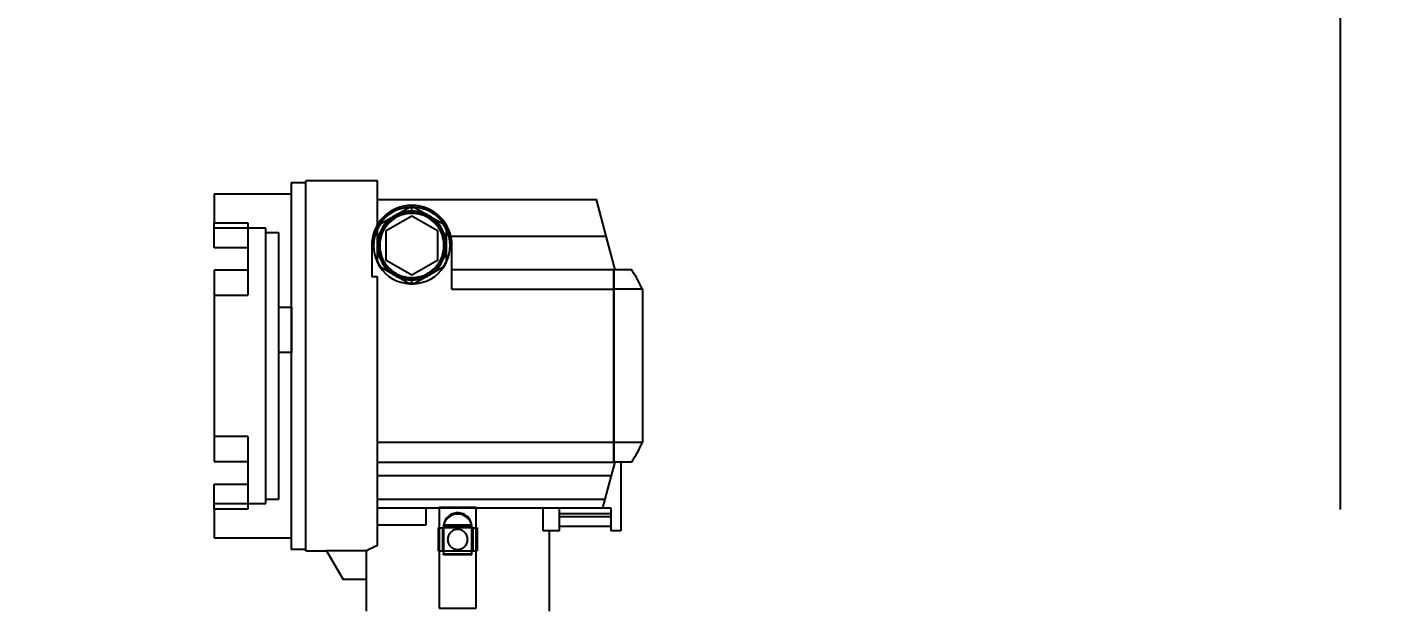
# Model space of a CAD drawing. Header units: metres. Extents: x 0 to 63075, y 0 to 44550.
# Drawn here: x 41489.2 to 41964.5, y 35311.1 to 35514.2 of the extents above; entities that cross this region are included whole.
import ezdxf

# ---------------------------------------------------------------- set-up
doc = ezdxf.new("R2010")
doc.units = ezdxf.units.M
doc.header["$LTSCALE"] = 75
doc.linetypes.add('HIDDEN2', pattern=[4.7625, 3.175, -1.5875])
for name, color, linetype in [('SDM', 7, 'Continuous'), ('SL4', 4, 'Continuous'), ('ST1', 7, 'HIDDEN2')]:
    doc.layers.add(name, color=color, linetype=linetype)
doc.styles.add('ROMANS', font='ROMANS.SHX')
doc.dimstyles.new('75___1-75', dxfattribs={"dimscale": 75, "dimtxt": 2.5, "dimasz": 2, "dimexe": 1.5, "dimexo": 1, "dimgap": 0.5, "dimtad": 1, "dimdec": 0, "dimzin": 12, "dimtxsty": 'ROMANS', "dimcen": 0, "dimclrd": 256, "dimclre": 256, "dimclrt": 3, "dimazin": 3, "dimtfac": 1, "dimtdec": 0, "dimtmove": 0, "dimatfit": 0, "dimfxl": 1, "dimlwd": -1, "dimlwe": -1, "dimarcsym": 0})

# ---------------------------------------------------------------- blocks, each defined once
blk = doc.blocks.new('*D30')
at = {"layer": 'Defpoints', "color": 0, "transparency": 16777216}
for p in [(42521.23, 36107.89), (41947.61, 35690.51), (41947.61, 35271.03)]:
    blk.add_point(p, dxfattribs=at)
at = {"layer": 'SDM', "transparency": 16777216}
for p, q in [((42521.23, 36032.89), (42521.23, 35578.01)), ((41947.61, 35346.03), (41947.61, 35803.01)), ((41797.61, 35690.51), (41647.61, 35690.51)), ((41947.61, 35690.51), (42521.23, 35690.51)), ((42671.23, 35690.51), (43387.3, 35690.51))]:
    blk.add_line(p, q, dxfattribs=at)
for points in [[(41797.61, 35715.51), (41797.61, 35665.51), (41947.61, 35690.51)], [(42671.23, 35715.51), (42671.23, 35665.51), (42521.23, 35690.51)]]:
    blk.add_solid(points, dxfattribs=at)
at = {"layer": 'SDM', "color": 3, "transparency": 16777216, "insert": (43104.26, 35821.76), "char_height": 187.5, "attachment_point": 5, "style": 'ROMANS'}
blk.add_mtext('574', dxfattribs=at)
blk = doc.blocks.new('*D31')
at = {"layer": 'Defpoints', "color": 0, "transparency": 16777216}
for p in [(37273.13, 35690.51), (37273.13, 35271.03), (41947.61, 35271.03)]:
    blk.add_point(p, dxfattribs=at)
at = {"layer": 'SDM', "transparency": 16777216}
for p, q in [((37273.13, 35346.03), (37273.13, 35803.01)), ((41947.61, 35346.03), (41947.61, 35803.01)), ((41797.61, 35690.51), (37423.13, 35690.51))]:
    blk.add_line(p, q, dxfattribs=at)
for points in [[(37423.13, 35715.51), (37423.13, 35665.51), (37273.13, 35690.51)], [(41797.61, 35715.51), (41797.61, 35665.51), (41947.61, 35690.51)]]:
    blk.add_solid(points, dxfattribs=at)
at = {"layer": 'SDM', "color": 3, "transparency": 16777216, "insert": (39610.37, 35821.76), "char_height": 187.5, "attachment_point": 5, "style": 'ROMANS'}
blk.add_mtext('4674', dxfattribs=at)
blk = doc.blocks.new('A$C6e6623c1')
at = {"layer": 'SL4'}
for p, q in [((4308.21, 1919.15), (4308.21, 1791.15)), ((4308.21, 1919.15), (4313.33, 1919.15)), ((4313.33, 1790.65), (4313.33, 1919.65)), ((4338.33, 1919.65), (4313.33, 1919.65)), ((4338.33, 1904.36), (4338.33, 1919.65)), ((4281.33, 1915.15), (4281.33, 1905.04)), ((4281.33, 1915.15), (4308.21, 1915.15)), ((4338.33, 1913.15), (4414.76, 1913.15)), ((4418.19, 1900.36), (4414.76, 1913.15)), ((4339.16, 1904.56), (4349.49, 1910.53)), ((4341.33, 1902.35), (4350.33, 1907.54)), ((4350.33, 1907.54), (4359.33, 1902.35)), ((4351.16, 1910.53), (4361.49, 1904.56)), ((4281.33, 1905.04), (4293.03, 1905.04)), ((4281.33, 1896.34), (4281.33, 1905.04)), ((4293.03, 1905.04), (4293.03, 1888.49)), ((4338.33, 1891.19), (4338.33, 1903.12)), ((4341.33, 1891.96), (4341.33, 1902.35)), ((4359.33, 1902.35), (4359.33, 1891.96)), ((4362.33, 1903.12), (4362.33, 1891.19)), ((4336.33, 1897.15), (4336.33, 1886.27)), ((4363.96, 1900.36), (4418.19, 1900.36)), ((4364.33, 1881.87), (4364.33, 1897.15)), ((4421.33, 1888.65), (4418.19, 1900.36)), ((4293.03, 1896.34), (4281.33, 1896.34)), ((4350.33, 1886.76), (4341.33, 1891.96)), ((4359.33, 1891.96), (4350.33, 1886.76)), ((4281.33, 1888.49), (4281.33, 1821.81)), ((4293.03, 1888.49), (4281.33, 1888.49)), ((4349.49, 1883.78), (4339.16, 1889.74)), ((4361.49, 1889.74), (4351.16, 1883.78)), ((4420.83, 1888.65), (4364.33, 1888.65)), ((4420.83, 1888.65), (4420.83, 1881.87)), ((4427.09, 1888.65), (4420.83, 1888.65)), ((4338.33, 1886.27), (4336.33, 1886.27)), ((4338.33, 1792.54), (4338.33, 1886.27)), ((4364.33, 1881.87), (4420.83, 1881.87)), ((4420.83, 1881.87), (4420.83, 1828.43)), ((4430.83, 1881.87), (4420.83, 1881.87)), ((4430.83, 1881.87), (4430.83, 1828.43)), ((4420.83, 1828.43), (4338.33, 1828.43)), ((4420.83, 1828.43), (4420.83, 1821.65)), ((4430.83, 1828.43), (4420.83, 1828.43)), ((4281.33, 1821.81), (4293.03, 1821.81)), ((4293.03, 1821.81), (4293.03, 1805.27)), ((4338.33, 1821.65), (4420.83, 1821.65)), ((4420.06, 1816.92), (4421.33, 1821.65)), ((4427.09, 1821.65), (4420.83, 1821.65)), ((4423.33, 1821.65), (4423.33, 1797.65)), ((4338.33, 1816.92), (4420.06, 1816.92)), ((4417.87, 1808.75), (4420.06, 1816.92)), ((4281.33, 1813.96), (4293.03, 1813.96)), ((4281.33, 1805.27), (4281.33, 1813.96)), ((4338.33, 1808.75), (4417.87, 1808.75)), ((4417.04, 1805.65), (4417.87, 1808.75)), ((4281.33, 1805.27), (4281.33, 1795.15)), ((4293.03, 1805.27), (4281.33, 1805.27)), ((4338.33, 1805.65), (4417.04, 1805.65)), ((4355.19, 1805.65), (4355.19, 1799.65)), ((4396.19, 1797.65), (4396.19, 1805.65)), ((4401.83, 1797.65), (4401.83, 1805.65)), ((4401.83, 1803.65), (4419.83, 1803.65)), ((4401.83, 1802.7), (4419.83, 1802.7)), ((4417.04, 1805.65), (4419.83, 1805.65)), ((4419.83, 1805.65), (4419.83, 1797.65)), ((4355.19, 1799.65), (4338.33, 1799.65)), ((4401.83, 1797.65), (4396.19, 1797.65)), ((4398.33, 1769.65), (4398.33, 1797.65)), ((4419.83, 1799.15), (4401.83, 1799.15)), ((4423.33, 1797.65), (4419.83, 1797.65)), ((4308.21, 1795.15), (4281.33, 1795.15)), ((4313.33, 1791.15), (4308.21, 1791.15)), ((4313.33, 1790.65), (4320.55, 1790.65)), ((4334.36, 1790.67), (4320.54, 1790.67)), ((4320.54, 1790.67), (4326.33, 1780.65)), ((4334.36, 1790.67), (4334.36, 1780.65)), ((4334.36, 1780.65), (4326.33, 1780.65)), ((4334.33, 1780.65), (4334.33, 1769.65))]:
    blk.add_line(p, q, dxfattribs=at)
for centre, radius, start, end in [((4350.33, 1897.15), 14, 90, 180), ((4350.33, 1897.15), 14, 0, 90), ((4350.33, 1897.15), 13.4, 93.5756, 146.4244), ((4350.33, 1897.15), 13.4, 90, 93.5756), ((4350.33, 1897.15), 13.4, 86.4244, 90), ((4350.33, 1897.15), 13.4, 33.5756, 86.4244), ((4350.33, 1897.15), 13.4, 153.5756, 206.4244), ((4350.33, 1897.15), 13.4, 146.4244, 153.5756), ((4350.33, 1897.15), 13.4, 26.4244, 33.5756), ((4350.33, 1897.15), 13.4, 333.5756, 26.4244), ((4350.33, 1897.15), 13.4, 206.4244, 213.5756), ((4350.33, 1897.15), 13.4, 213.5756, 266.4244), ((4350.33, 1897.15), 13.4, 273.5756, 326.4244), ((4350.33, 1897.15), 13.4, 326.4244, 333.5756), ((4374.33, 1855.15), 62.5, 25.3111, 32.4118), ((4350.33, 1897.15), 13.4, 266.4244, 270), ((4350.33, 1897.15), 13.4, 270, 273.5756), ((4374.33, 1855.15), 62.5, 327.5882, 334.6889)]:
    blk.add_arc(centre, radius, start, end, dxfattribs=at)
blk.add_open_spline([(4338.33, 1792.54), (4337.77, 1792.29), (4336.66, 1791.78), (4335.48, 1791.22), (4334.65, 1790.81), (4334.46, 1790.72), (4334.36, 1790.67)], degree=3, knots=[0, 0, 0, 0, 0.2529184, 0.5051938, 0.7549002, 1, 1, 1, 1], dxfattribs=at)
at = {"layer": 'ST1'}
for p, q in [((4350.33, 1909.15), (4350.33, 1910.35)), ((4299.33, 1903.15), (4281.33, 1903.15)), ((4299.33, 1807.15), (4299.33, 1903.15)), ((4299.33, 1901.71), (4303.83, 1901.71)), ((4303.83, 1901.71), (4303.83, 1808.59)), ((4293.03, 1888.49), (4293.03, 1879.8)), ((4420.83, 1881.87), (4420.83, 1888.65)), ((4350.33, 1883.95), (4350.33, 1885.15)), ((4281.33, 1879.8), (4293.03, 1879.8)), ((4420.83, 1828.43), (4420.83, 1881.87)), ((4303.83, 1875.64), (4308.33, 1875.64)), ((4308.33, 1875.64), (4308.33, 1859.81)), ((4308.33, 1859.81), (4303.83, 1859.81)), ((4293.03, 1830.51), (4281.33, 1830.51)), ((4293.03, 1830.51), (4293.03, 1821.81)), ((4420.83, 1821.65), (4420.83, 1828.43)), ((4338.33, 1816.92), (4420.06, 1816.92)), ((4281.33, 1807.15), (4299.33, 1807.15)), ((4303.83, 1808.59), (4299.33, 1808.59)), ((4338.33, 1808.75), (4417.87, 1808.75)), ((4359.83, 1805.65), (4359.83, 1805.92)), ((4359.83, 1805.92), (4372.83, 1805.92)), ((4359.83, 1805.65), (4359.83, 1770.65)), ((4372.83, 1805.92), (4372.83, 1805.65)), ((4372.83, 1770.65), (4372.83, 1805.65)), ((4359.53, 1798.65), (4359.53, 1790.65)), ((4359.53, 1798.65), (4361.03, 1798.65)), ((4361.03, 1798.65), (4361.03, 1790.65)), ((4361.03, 1798.65), (4361.33, 1798.65)), ((4361.33, 1799.65), (4361.33, 1789.65)), ((4371.33, 1799.65), (4361.33, 1799.65)), ((4371.33, 1799.04), (4361.33, 1799.04)), ((4371.33, 1798.65), (4361.33, 1798.65)), ((4371.33, 1789.65), (4371.33, 1799.65)), ((4371.33, 1798.65), (4371.63, 1798.65)), ((4371.63, 1798.65), (4373.13, 1798.65)), ((4371.63, 1798.65), (4371.63, 1790.65)), ((4373.13, 1798.65), (4373.13, 1790.65)), ((4359.53, 1790.65), (4361.03, 1790.65)), ((4361.03, 1790.65), (4361.33, 1790.65)), ((4361.33, 1790.65), (4371.33, 1790.65)), ((4361.33, 1789.65), (4371.33, 1789.65)), ((4361.33, 1789.35), (4361.33, 1789.65)), ((4371.33, 1789.35), (4361.33, 1789.35)), ((4371.33, 1790.65), (4371.63, 1790.65)), ((4371.33, 1789.35), (4371.33, 1789.65)), ((4371.63, 1790.65), (4373.13, 1790.65)), ((4359.83, 1770.65), (4372.83, 1770.65))]:
    blk.add_line(p, q, dxfattribs=at)
for centre, radius, start, end in [((4350.33, 1897.15), 12, 120, 180), ((4350.33, 1897.15), 11.8, 90, 270), ((4350.33, 1897.15), 11.21, 90, 270), ((4350.33, 1897.15), 12, 90, 120), ((4350.33, 1897.15), 13.2, 90, 95.38), ((4350.33, 1897.15), 13.2, 84.62, 90), ((4350.33, 1897.15), 12, 60, 90), ((4350.33, 1897.15), 11.8, 270, 90), ((4350.33, 1897.15), 11.21, 270, 90), ((4350.33, 1897.15), 12, 0, 60), ((4350.33, 1897.15), 13.2, 144.62, 155.38), ((4350.33, 1897.15), 13.2, 24.62, 35.38), ((4350.33, 1897.15), 12, 180, 240), ((4350.33, 1897.15), 12, 300, 0), ((4350.33, 1897.15), 13.2, 204.62, 215.38), ((4350.33, 1897.15), 13.2, 324.62, 335.38), ((4350.33, 1897.15), 12, 240, 270), ((4350.33, 1897.15), 13.2, 264.62, 270), ((4350.33, 1897.15), 12, 270, 300), ((4350.33, 1897.15), 13.2, 270, 275.38), ((4366.33, 1798.91), 5, 1.5137, 178.4863), ((4366.33, 1798.52), 5, 1.5137, 178.4863), ((4366.33, 1794.65), 3.5, 90, 270), ((4366.33, 1794.65), 3.5, 270, 90)]:
    blk.add_arc(centre, radius, start, end, dxfattribs=at)

msp = doc.modelspace()

# ---------------------------------------------------------------- block references
at = {"layer": 'SDM'}
msp.add_blockref('A$C6e6623c1', (37273.13, 33540.92), dxfattribs=at)

# ---------------------------------------------------------------- dimensions: what is measured, and where the dimension line sits
dim = msp.add_linear_dim(base=(41947.61, 35690.51), p1=(42521.23, 36107.89), p2=(41947.61, 35271.03), dimstyle='75___1-75', dxfattribs=at)
dim.commit()
dim.dimension.update_dxf_attribs({"geometry": '*D30', "text_midpoint": (43104.26, 35690.51), "dimtype": 160})
dim = msp.add_linear_dim(base=(37273.13, 35690.51), p1=(41947.61, 35271.03), p2=(37273.13, 35271.03), dimstyle='75___1-75', override={"dimtmove": 1}, dxfattribs=at)
dim.commit()
dim.dimension.update_dxf_attribs({"geometry": '*D31', "text_midpoint": (39610.37, 35821.76)})

doc.saveas('drawing.dxf')
